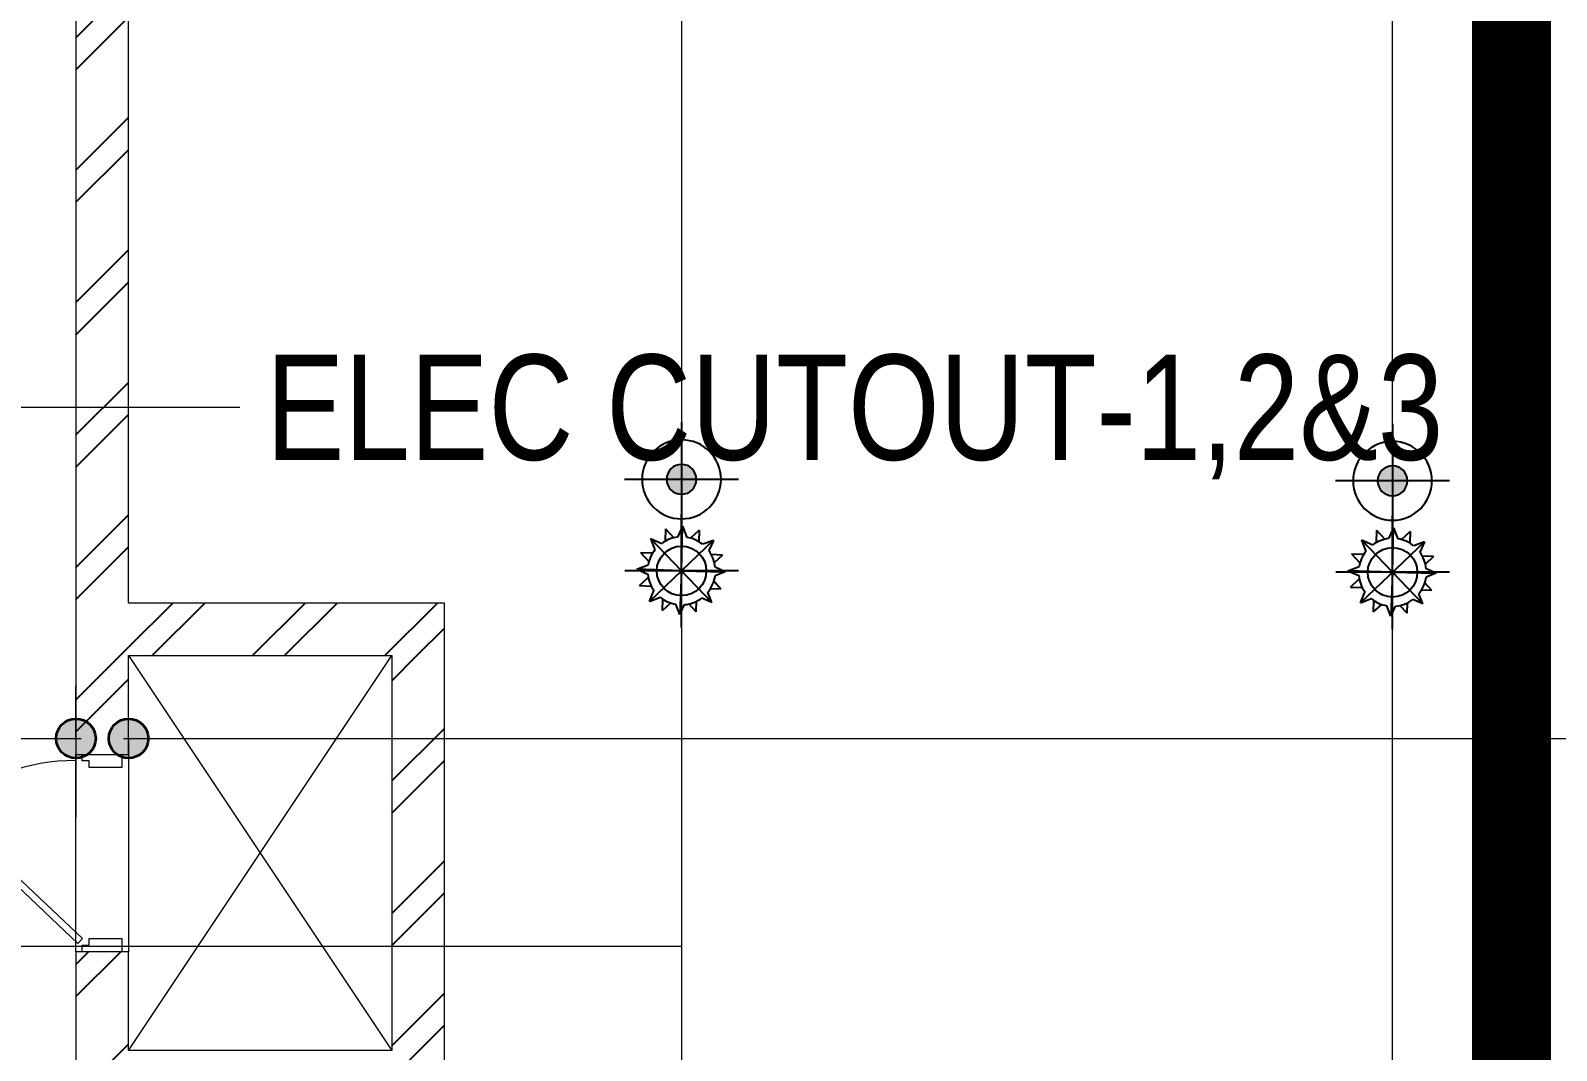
# Model space of a CAD drawing. Header units: millimetres. Extents: x 1706 to 249912, y -487248 to 27192.
# Drawn here: x 117013 to 122808, y -470947 to -467072 of the extents above; entities that cross this region are included whole.
import ezdxf

# ---------------------------------------------------------------- set-up
doc = ezdxf.new("R2010")
doc.units = ezdxf.units.MM
doc.linetypes.add('DASHDOT', pattern=[1, 0.5, -0.25, 0, -0.25])
doc.layers.get('0').update_dxf_attribs({"color": 251})
doc.layers.add('25∅', color=1, linetype='DASHDOT')
doc.layers.add('FIRE COMPARTMENTATION', color=30, linetype='Continuous')
for name, color, linetype, lineweight in [('A-ANNO-DIMS', 251, 'Continuous', 5), ('A-ANNO-DIMS-200', 251, 'Continuous', 5), ('A-DETL', 251, 'Continuous', 18), ('A-DOOR', 251, 'Continuous', 5), ('A-WALL', 251, 'Continuous', 5), ('A-WALL-PATT', 251, 'Continuous', 25), ('G-ANNO-TEXT', 251, 'Continuous', 5), ('M-FIRE-FHC', 251, 'Continuous', 9), ('McD-FIRE-SPRINKLER LINES', 1, 'Continuous', 9)]:
    doc.layers.add(name, color=color, linetype=linetype, lineweight=lineweight)
doc.layers.add('FF-PENDENT SPRINKLER', color=7, linetype='Continuous', true_color=0xcc0099)
doc.styles.add('Arial Narrow', font='ARIALN.TTF', dxfattribs={"height": 450})
doc.styles.add('Arial_2', font='arial.ttf', dxfattribs={"width": 0.8, "height": 270})
doc.dimstyles.new('RSP_DIM_2_0mm__DOT_', dxfattribs={"dimscale": 304.8, "dimtxt": 409.372389, "dimasz": 1.968504, "dimexe": 0.984252, "dimexo": 0.0625, "dimgap": 0, "dimtad": 1, "dimdec": 0, "dimrnd": 5, "dimzin": 0, "dimdsep": 46, "dimtxsty": 'Arial Narrow', "dimblk1": 'DOTSMALL', "dimblk2": 'DOTSMALL', "dimsah": 1, "dimcen": 0.09, "dimdle": 0.065617, "dimazin": 0, "dimtfac": 1, "dimtdec": 4, "dimtix": 1, "dimtmove": 0, "dimatfit": 3, "dimfxl": 0.656168, "dimfxlon": 1, "dimtvp": 1, "dimtolj": 1, "dimtzin": 0, "dimarcsym": 2})
pattern_1 = [(45, (-45658.5, 463347.42), (-251.44717, 251.44717), []), (45, (-45658.5, 463728.42), (-251.44717, 251.44717), [])]

# ---------------------------------------------------------------- blocks, each defined once
blk = doc.blocks.new('zw$3B71')
at = {"layer": 'FIRE COMPARTMENTATION', "color": 5, "const_width": 300}
blk.add_lwpolyline([(11752.3, -9101.3), (11752.3, 16500)], dxfattribs=at)
at = {"layer": 'FIRE COMPARTMENTATION', "color": 1, "const_width": 100}
for points in [[(11752.3, -9912), (7050, -9912), (7050, -20472.7), (-17450, -20472.7), (-17529.2, -9903), (-20879.2, -9897), (-20800, -9900), (-66300, -9900), (-66300, -2000), (-67500, -2000), (-67500, 10496.8), (-63512, 10500), (-63512, 16512), (11752.3, 16512), (11752.3, -9101.5)], [(11752.3, -9911.7), (11752.3, 16500), (53100, 16512), (53112, 10500), (57100, 10500), (57100, -2000), (55900, -2000), (55900, -9900)]]:
    blk.add_lwpolyline(points, close=True, dxfattribs=at)
blk = doc.blocks.new('UPRIGHT SPRINKLER -68°C')
at = {"color": 5}
for p, q in [((-74.4, 76, 2.6), (-48.5, 65.4, 2.6)), ((-74.4, 76, 2.6), (-64.1, 50.7, 2.6)), ((2.7, 106.3, 2.6), (-9.1, 80.2, 2.6)), ((2.7, 106.3, 2.6), (13.1, 79.3, 2.6)), ((76.2, 73.6, 2.6), (49, 63.2, 2.6)), ((76.2, 73.6, 2.6), (64.6, 46.9, 2.6)), ((-105.9, 3.4, 2.6), (-81.1, 13, 2.6)), ((-105.9, 3.4, 2.6), (-82, -7.4, 2.6)), ((105.4, -2.8, 2.6), (79.4, 9.1, 2.6)), ((105.4, -2.8, 2.6), (79, -12.9, 2.6)), ((-76.5, -72.6, 2.6), (-66.4, -48.8, 2.6)), ((-76.5, -72.6, 2.6), (-52.6, -63.2, 2.6)), ((71.8, -76.8, 2.6), (47.2, -65.7, 2.6)), ((71.8, -76.8, 2.6), (62.3, -51, 2.6)), ((-3.6, -105.1, 2.6), (-12.9, -80.8, 2.6)), ((-3.6, -105.1, 2.6), (7.3, -81.2, 2.6))]:
    blk.add_line(p, q, dxfattribs=at)
at = {"color": 6}
for p, q in [((71.9, -76.9, 2.6), (-74.3, 75.8, 2.6)), ((-36.5, 100.2, 2.6), (-37.7, 71.9, 2.6)), ((-36.5, 100.2, 2.6), (-16.8, 79.1, 2.6)), ((-1.2, -0.5, 2.6), (2.7, 106.3, 2.6)), ((76.2, 73.6, 2.6), (-1.2, -0.5, 2.6)), ((42.9, 97.7, 2.6), (21.4, 77.4, 2.6)), ((42.9, 97.7, 2.6), (42.3, 67.9, 2.6)), ((-96, 44.9, 2.6), (-78, 25.4, 2.6)), ((-96, 44.9, 2.6), (-68.9, 44.1, 2.6)), ((99.4, 37.6, 2.6), (69.7, 38.9, 2.6)), ((99.4, 37.6, 2.6), (77.9, 17.6, 2.6)), ((-1.2, -0.5, 2.6), (-105.9, 3.7, 2.6)), ((-99.2, -35.2, 2.6), (-80.4, -17.8, 2.6)), ((-99.2, -35.2, 2.6), (-73.9, -36.4, 2.6)), ((-76.5, -72.6, 2.6), (-1.2, -0.5, 2.6)), ((-1.2, -0.5, 2.6), (-3.6, -105.1, 2.6)), ((-1.2, -0.5, 2.6), (105.4, -2.5, 2.6)), ((96.4, -42.9, 2.6), (77.1, -22, 2.6)), ((-44.9, -94.6, 2.6), (-43.8, -69.5, 2.6)), ((36.3, -98.4, 2.6), (37.6, -71.8, 2.6)), ((96.4, -42.9, 2.6), (68.5, -42, 2.6)), ((-44.9, -94.6, 2.6), (-26.1, -77.7, 2.6)), ((36.3, -98.4, 2.6), (18.6, -79.2, 2.6))]:
    blk.add_line(p, q, dxfattribs=at)
at = {"color": 5, "elevation": 2.6}
for points in [[(-1.2, -136.4), (-1.2, 135.3)], [(-137, -0.5), (134.7, -0.5)]]:
    blk.add_lwpolyline(points, dxfattribs=at)
at = {"color": 3}
blk.add_circle((-1.2, -0.5, 2.6), 59.2, dxfattribs=at)
at = {"color": 5}
for start, end in [(95.6315, 125.6992), (51.7639, 79.8685), (140.8422, 170.3714), (6.8313, 35.8146), (184.8407, 216.5012), (321.5184, 351.2266), (230.6178, 261.7138), (276.0216, 306.5945)]:
    blk.add_arc((-1.2, -0.5, 2.6), 81.1, start, end, dxfattribs=at)
blk = doc.blocks.new('PENDENT SPRINKLER (RG)')
at = {"linetype": 'Continuous', "extrusion": (0.000667552, -0.000166966, 1)}
h = blk.add_hatch(color=5, dxfattribs=at)
h.dxf.hatch_style = 1
edge = h.paths.add_edge_path()
edge.add_arc((0, 0), 56.7, 44.56198, 404.56198, ccw=False)
at = {"layer": '25∅', "linetype": 'Continuous', "extrusion": (0.000667552, -0.000166966, 1)}
h = blk.add_hatch(color=5, dxfattribs=at)
h.dxf.hatch_style = 1
edge = h.paths.add_edge_path()
edge.add_arc((0, 0), 56.7, 44.56198, 404.56198, ccw=False)
at = {"color": 222, "linetype": 'Continuous', "true_color": 0xcc0099, "extrusion": (0.000667073, -0.000166479, 1)}
for points in [[(0, -216.8), (0, 216.8)], [(-216.8, 0), (216.8, 0)]]:
    blk.add_lwpolyline(points, dxfattribs=at)
at = {"color": 222, "linetype": 'Continuous', "true_color": 0xcc0099, "extrusion": (0.000667552, -0.000166966, 1)}
blk.add_circle((0, 0), 149.9, dxfattribs=at)
at = {"color": 5, "linetype": 'Continuous', "extrusion": (0.000667552, -0.000166966, 1)}
blk.add_circle((0, 0), 56.7, dxfattribs=at)
at = {"layer": '25∅', "color": 5, "linetype": 'Continuous', "extrusion": (0.000667552, -0.000166966, 1)}
blk.add_circle((0, 0), 56.7, dxfattribs=at)
at = {"layer": 'FF-PENDENT SPRINKLER', "extrusion": (1.02436e-19, 0, -1), "xscale": 1.588226225829954, "yscale": 1.588226225829954, "zscale": 1.588226225829954}
blk.add_blockref('UPRIGHT SPRINKLER -68°C', (-345.8, 0.7, -3.9), dxfattribs=at)
blk = doc.blocks.new('Sprinklre')
at = {"layer": 'McD-FIRE-SPRINKLER LINES'}
for points in [[(77300, -6392.4), (77299.9, 17609.8)], [(73183.3, -6470.4), (74601.5, -6470.4), (74601.5, 16997.2)], [(74601.5, -5105.5), (71300.3, -5105.5)]]:
    blk.add_lwpolyline(points, dxfattribs=at)
at = {"layer": 'FF-PENDENT SPRINKLER', "xscale": -1.000000000000001, "rotation": 90}
for p in [(74600, -3330.2, 0), (77300, -3335.7)]:
    blk.add_blockref('PENDENT SPRINKLER (RG)', p, dxfattribs=at)
blk = doc.blocks.new('NEW SHAFT DOOR - FD11 - 750x2250 --1875511-2ND FLOOR PLAN_')
at = {"layer": 'A-DOOR'}
for p, q in [((-375, 73.8), (-325, 73.8)), ((-375, -76.2), (-375, 73.8)), ((-325, 73.8), (-325, -50.2)), ((325, 73.8), (375, 73.8)), ((325, -50.2), (325, 73.8)), ((375, 73.8), (375, -76.2)), ((-350, -50.2), (-350, -76.2)), ((-325, -50.2), (-350, -50.2)), ((350, -50.2), (325, -50.2)), ((350, -76.2), (350, -50.2)), ((-350, -76.2), (-375, -76.2)), ((324.7, -75.6), (-169.4, -598.1)), ((342.9, -92.8), (-151.2, -615.3)), ((342.9, -92.8), (324.7, -75.6)), ((375, -76.2), (350, -76.2)), ((-151.2, -615.3), (-169.4, -598.1))]:
    blk.add_line(p, q, dxfattribs=at)
blk.add_arc((418.2, -100.7), 769.9, 180, 220.24656, dxfattribs=at)
blk = doc.blocks.new('DIMBLOCK130-2ND FLOOR PLAN_')
at = {"layer": 'A-ANNO-DIMS-200', "lineweight": 35, "transparency": 16777216}
h = blk.add_hatch(color=256, dxfattribs=at)
edge = h.paths.add_edge_path()
edge.add_arc((230021.7, -469762), 75, 0, 360)
h = blk.add_hatch(color=256, dxfattribs=at)
edge = h.paths.add_edge_path()
edge.add_arc((231821.7, -469762), 75, 0, 360)
at = {"layer": 'A-ANNO-DIMS-200', "transparency": 16777216}
for p, q in [((230021.7, -469762), (230021.7, -469562)), ((231821.7, -469762), (231821.7, -469562)), ((230001.7, -469762), (231841.7, -469762)), ((230021.7, -469762), (230021.7, -470062)), ((231821.7, -469762), (231821.7, -470062))]:
    blk.add_line(p, q, dxfattribs=at)
at = {"layer": 'A-ANNO-DIMS-200', "lineweight": 35, "transparency": 16777216}
for centre in [(230021.7, -469762), (231821.7, -469762)]:
    blk.add_circle(centre, 75, dxfattribs=at)
at = {"layer": 'A-ANNO-DIMS-200', "color": 0, "transparency": 16777216, "insert": (230544.8, -469245), "char_height": 400, "width": 904.518, "attachment_point": 1, "line_spacing_factor": 0.974696, "style": 'Arial Narrow'}
blk.add_mtext('1800', dxfattribs=at)
blk = doc.blocks.new('_DotSmall')
at = {"color": 0, "linetype": 'ByBlock', "const_width": 0.5}
blk.add_lwpolyline([(-0.0625, 0, 1), (0.0625, 0, 1)], format="xyb", close=True, dxfattribs=at)
blk = doc.blocks.new('DIMBLOCK135-2ND FLOOR PLAN_')
at = {"layer": 'A-ANNO-DIMS-200', "lineweight": 35, "transparency": 16777216}
h = blk.add_hatch(color=256, dxfattribs=at)
edge = h.paths.add_edge_path()
edge.add_arc((232021.7, -469762), 75, 0, 360)
h = blk.add_hatch(color=256, dxfattribs=at)
edge = h.paths.add_edge_path()
edge.add_arc((276321.4, -469762), 75, 0, 360)
at = {"layer": 'A-ANNO-DIMS-200', "transparency": 16777216}
for p, q in [((232021.7, -469762), (232021.7, -469562)), ((276321.4, -469762), (276321.4, -469562)), ((232001.7, -469762), (276341.4, -469762)), ((232021.7, -469762), (232021.7, -470062)), ((276321.4, -469762), (276321.4, -470062))]:
    blk.add_line(p, q, dxfattribs=at)
at = {"layer": 'A-ANNO-DIMS-200', "lineweight": 35, "transparency": 16777216}
for centre in [(232021.7, -469762), (276321.4, -469762)]:
    blk.add_circle(centre, 75, dxfattribs=at)
at = {"layer": 'A-ANNO-DIMS-200', "color": 0, "transparency": 16777216, "insert": (253700.4, -469245), "char_height": 400, "width": 1130.648, "attachment_point": 1, "line_spacing_factor": 0.974696, "style": 'Arial Narrow'}
blk.add_mtext('44300', dxfattribs=at)
blk = doc.blocks.new('A$Cdfc9e3fe')
at = {"layer": 'A-WALL-PATT'}
h = blk.add_hatch(dxfattribs=at)
h.set_pattern_fill('FP_2', color=256, style=0, pattern_type=2)
h.set_pattern_definition(pattern_1)
h.paths.add_polyline_path([(6324.1, -9100), (6500.3, -9100), (6500.3, -8825), (6300.3, -8825), (6300.3, -9100)])
h.paths.add_polyline_path([(6300.3, -8075), (6500.3, -8075), (6500.3, -7225), (6300.3, -7225), (6300.3, -8052.1)])
h.paths.add_polyline_path([(6300.3, -6475), (6500.3, -6475), (6500.3, 300), (6300.3, 300), (6300.3, -6452.1)])
h = blk.add_hatch(dxfattribs=at)
h.set_pattern_fill('FP_2', color=256, style=0, pattern_type=2)
h.set_pattern_definition(pattern_1)
h.paths.add_polyline_path([(6500.3, -6100), (7700.3, -6100), (7700.3, -5900), (6500.3, -5900), (6500.3, -5902.6)])
h = blk.add_hatch(dxfattribs=at)
h.set_pattern_fill('FP_2', color=256, style=0, pattern_type=2)
h.set_pattern_definition(pattern_1)
h.paths.add_polyline_path([(7500.3, -9300), (7700.3, -9300), (7700.3, -6100), (7500.3, -6100), (7500.3, -9100)])
at = {"layer": 'A-DETL'}
for p, q in [((6500.3, -6100), (7500.3, -7600)), ((6500.3, -7600), (7500.3, -6100))]:
    blk.add_line(p, q, dxfattribs=at)
at = {"layer": 'A-WALL'}
for p, q in [((6300.3, 300), (6300.3, -6475)), ((6500.3, -5900), (6500.3, 300)), ((7700.3, -5900), (6500.3, -5900)), ((7700.3, -9300), (7700.3, -5900)), ((6500.3, -6475), (6500.3, -6100)), ((6500.3, -6100), (7500.3, -6100)), ((7500.3, -6100), (7500.3, -7600)), ((6300.3, -6475), (6324.1, -6475)), ((6300.3, -7225), (6300.3, -6475)), ((6474.1, -6475), (6500.3, -6475)), ((6500.3, -6475), (6500.3, -7225)), ((6324.1, -7225), (6300.3, -7225)), ((6300.3, -7225), (6300.3, -8075)), ((6500.3, -7225), (6474.1, -7225)), ((6500.3, -7600), (6500.3, -7225)), ((7500.3, -7600), (6500.3, -7600))]:
    blk.add_line(p, q, dxfattribs=at)
at = {"layer": 'G-ANNO-TEXT'}
for p in [(437.9, -5156.2), (1732.2, -5156.2), (1732.2, -5156.2)]:
    blk.add_line(p, (6922, -5156.2), dxfattribs=at)
at = {"layer": 'A-DOOR', "rotation": 269.9999999999999}
blk.add_blockref('NEW SHAFT DOOR - FD11 - 750x2250 --1875511-2ND FLOOR PLAN_', (6400.3, -6850), dxfattribs=at)
at = {"layer": 'G-ANNO-TEXT', "insert": (7022, -4956.2), "char_height": 400, "width": 5515.61, "attachment_point": 1, "style": 'Arial_2'}
blk.add_mtext('ELEC CUTOUT-1,2&3', dxfattribs=at)
at = {"layer": 'A-ANNO-DIMS'}
for base, p1, p2, override, picture, middle in [((6300.3, -6414.5), (4500.3, -6214.5), (6300.3, -6214.5), {"dimpost": '<>', "dimfxl": 1800}, 'DIMBLOCK130-2ND FLOOR PLAN_', (5400.3, -6210.3)), ((50800, -6414.5), (6500.3, -6214.5), (50800, -6214.5), {"dimpost": '<>', "dimfxl": 44299.727961}, 'DIMBLOCK135-2ND FLOOR PLAN_', (28650.1, -6210.3))]:
    dim = blk.add_linear_dim(base=base, p1=p1, p2=p2, dimstyle='RSP_DIM_2_0mm__DOT_', override=override, dxfattribs=at)
    dim.commit()
    dim.dimension.update_dxf_attribs({"geometry": picture, "text_midpoint": middle, "insert": (-225521.4, 463347.4)})

msp = doc.modelspace()

# ---------------------------------------------------------------- block references
msp.add_blockref('A$Cdfc9e3fe', (110885.701, -463347.417))

# ---------------------------------------------------------------- next in the draw order: block references
at = {"layer": 'M-FIRE-FHC'}
msp.add_blockref('zw$3B71', (110885.699, -463347.417), dxfattribs=at)

# ---------------------------------------------------------------- next in the draw order: block references
at = {"layer": 'McD-FIRE-SPRINKLER LINES'}
msp.add_blockref('Sprinklre', (44885.699, -465447.381), dxfattribs=at)

doc.saveas('drawing.dxf')
